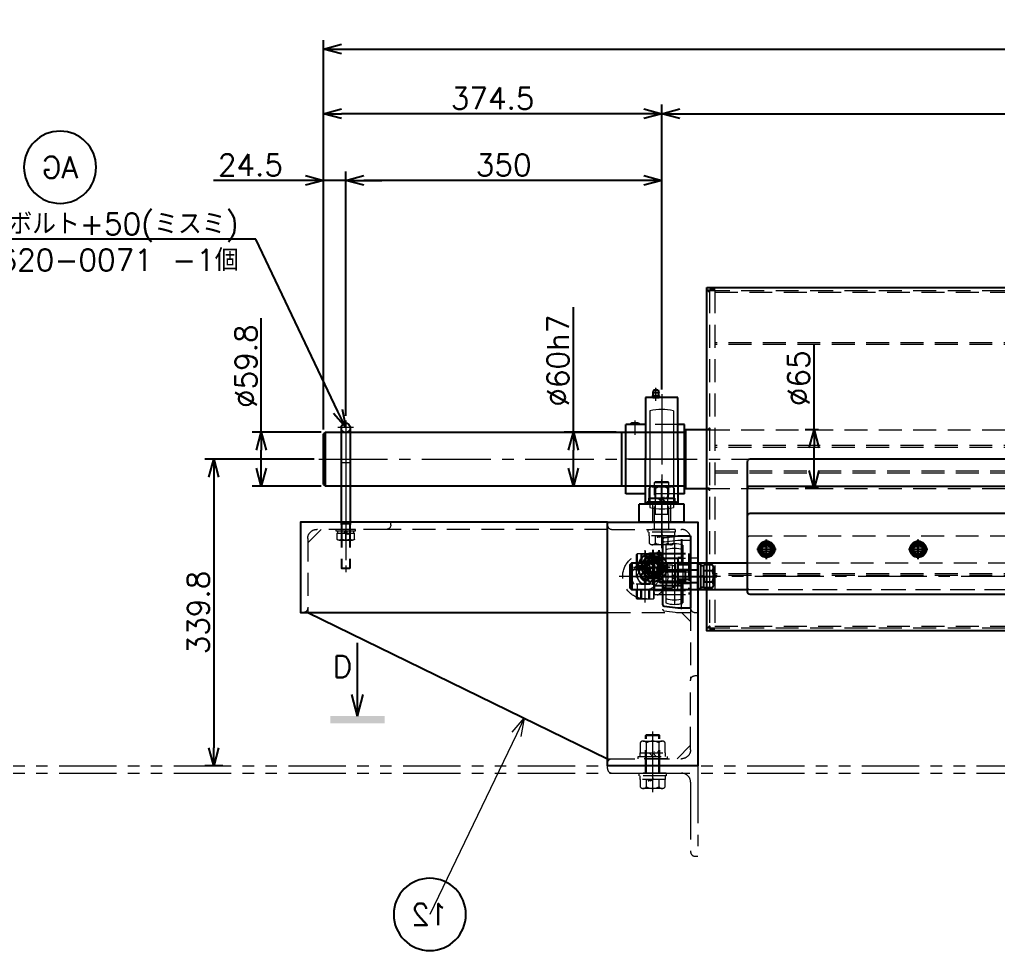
# Model space of a CAD drawing. Header units: millimetres. Extents: x -8731 to 85711, y -14522 to 31379.
# Drawn here: x -5384 to -4301, y 1034 to 2070 of the extents above; entities that cross this region are included whole.
import ezdxf
from ezdxf import colors
from ezdxf.entities.mleader import LeaderData, LeaderLine
from ezdxf.enums import TextEntityAlignment as Align
from ezdxf.math import Vec2, Vec3

# ---------------------------------------------------------------- set-up
doc = ezdxf.new("R2010")
doc.units = ezdxf.units.MM
doc.header["$LTSCALE"] = 4
doc.header["$PDMODE"] = 99
doc.header["$PDSIZE"] = 1
for name, pattern in [('CENTER2', [28.575, 19.05, -3.175, 3.175, -3.175]), ('HIDDEN', [9.525, 6.35, -3.175]), ('PHANTOM2', [31.75, 15.875, -3.175, 3.175, -3.175, 3.175, -3.175])]:
    doc.linetypes.add(name, pattern=pattern)
for name, color, linetype, lineweight in [('04_HIDDEN', 2, 'HIDDEN', 13), ('05_CENTER', 4, 'CENTER2', 13), ('06_PHANTOM', 2, 'PHANTOM2', 13), ('08_DIM', 3, 'Continuous', 13)]:
    doc.layers.add(name, color=color, linetype=linetype, lineweight=lineweight)
doc.layers.add('10_DRAFT', color=8, linetype='Continuous', lineweight=0, plot=False)
doc.styles.add('KANJI0', font='txt.shx', dxfattribs={"width": 0.9, "height": 30, "bigfont": 'bigfont'})
doc.styles.add('KSS_TXT', font='txt.shx', dxfattribs={"bigfont": 'extfont2.shx'})
doc.styles.add('KSS_TXT_L', font='txt.shx', dxfattribs={"height": 9, "bigfont": 'extfont2.shx'})
doc.styles.get("Standard").update_dxf_attribs({"font": 'txt.shx', "bigfont": 'extfont2.shx'})
doc.dimstyles.new('KSS_DIM', dxfattribs={"dimscale": 3, "dimtxt": 3, "dimasz": 2.5, "dimexe": 1.25, "dimexo": 0.625, "dimtad": 1, "dimdsep": 46, "dimtxsty": 'KSS_TXT', "dimblk": 'OPEN30', "dimcen": 0, "dimazin": 2, "dimtfac": 0.75, "dimtmove": 0, "dimatfit": 3, "dimldrblk": 'OPEN30', "dimfxl": 1, "dimtolj": 1, "dimarcsym": 0})

# ---------------------------------------------------------------- blocks, each defined once
blk = doc.blocks.new('M10Nua_1_1_1')
at = {"color": 0, "linetype": 'CENTER2'}
for p, q in [((0, -11.1), (0, 11.1)), ((11.1, 0), (-11.1, 0))]:
    blk.add_line(p, q, dxfattribs=at)
at = {"color": 0}
for p, q in [((-4.9, 8.5), (-9.8, 0)), ((-9.8, 0), (-4.9, -8.5)), ((-4.9, 8.5), (4.9, 8.5)), ((9.8, 0), (4.9, 8.5)), ((4.9, -8.5), (9.8, 0)), ((-4.9, -8.5), (4.9, -8.5))]:
    blk.add_line(p, q, dxfattribs=at)
for radius in [8.49, 5, 4]:
    blk.add_circle((0, 0), radius, dxfattribs=at)
at = {"layer": '10_DRAFT', "style": 'KANJI0', "width": 0.82}
blk.add_text('Ｍ１０', height=1.25, dxfattribs=at).set_placement((0.3, 0.1))
blk = doc.blocks.new('M10Tz_1_1_1')
at = {"color": 0}
for radius in [5, 4]:
    blk.add_circle((0, 0), radius, dxfattribs=at)
at = {"layer": '05_CENTER'}
for p, q in [((8.3, 0), (-8.3, 0)), ((0, -8.3), (0, 8.3))]:
    blk.add_line(p, q, dxfattribs=at)
blk = doc.blocks.new('A$C4CB00668_1_1_1')
at = {"color": 0}
for p, q in [((-24, 25), (-24, 8.5)), ((-6, 25), (-6, 8.5)), ((-24, -8.5), (-24, -25)), ((-6, -8.5), (-6, -25))]:
    blk.add_line(p, q, dxfattribs=at)
for p, q in [((-5, 8.5), (-25, 8.5)), ((-5, -8.5), (-25, -8.5))]:
    blk.add_line(p, q)
blk.add_lwpolyline([(-6, 25), (-24, 25), (-25, 24), (-25, -24), (-24, -25), (-6, -25), (-5, -24), (-5, 24)], close=True, dxfattribs=at)
at = {"layer": '04_HIDDEN'}
for p, q in [((-20, 25), (-20, 15)), ((-19, 25), (-19, 15)), ((-11, 25), (-11, 15)), ((-10, 25), (-10, 15)), ((-5, 15), (-25, 15)), ((-5, -15), (-25, -15)), ((-20, -25), (-20, -15)), ((-19, -25), (-19, -15)), ((-11, -25), (-11, -15)), ((-10, -25), (-10, -15))]:
    blk.add_line(p, q, dxfattribs=at)
at = {"layer": '05_CENTER'}
for p, q in [((-15, 27.9), (-15, 11.5)), ((-15, -27.9), (-15, -11.6))]:
    blk.add_line(p, q, dxfattribs=at)
at = {"layer": '10_DRAFT'}
blk.add_line((-5, 0), (-25, 0), dxfattribs=at)
blk.add_blockref('M10Tz_1_1_1', (-15, 0))
blk = doc.blocks.new('SCS10-12b_1_1_1')
at = {"color": 0, "linetype": 'CENTER2'}
for p, q in [((0, 16.4), (0, -16.4)), ((-16.4, 0), (16.4, 0)), ((-13, -10), (13, -10))]:
    blk.add_line(p, q, dxfattribs=at)
at = {"color": 0}
for p, q in [((-0.8, 8), (-0.8, 4.9)), ((-0.8, 8), (0.8, 8)), ((0.8, 8), (0.8, 4.9)), ((-0.8, -4.9), (-0.8, -15)), ((0.8, -4.9), (0.8, -15))]:
    blk.add_line(p, q, dxfattribs=at)
at = {"color": 0, "linetype": 'HIDDEN'}
for p, q in [((-13, -7.5), (-0.8, -7.5)), ((-12.7, -8), (-0.8, -8)), ((0.8, -7.3), (5, -7.3)), ((5, -5.5), (5, -14.1)), ((5, -5.5), (14.1, -5.5)), ((-9.4, -11.7), (-0.8, -11.7)), ((-9, -12), (-0.8, -12)), ((0.8, -12.3), (5, -12.3))]:
    blk.add_line(p, q, dxfattribs=at)
at = {"color": 0}
for radius, start, end in [(15, 0, 267.134), (5, 98.6269, 261.3731), (5, 0, 81.3731), (5, 278.6269, 0), (15, 272.866, 0)]:
    blk.add_arc((0, 0), radius, start, end, dxfattribs=at)
blk = doc.blocks.new('A$C5AB923D3_1_1_1')
at = {"color": 0}
for radius in [25, 5.1]:
    blk.add_circle((0, 0), radius, dxfattribs=at)
at = {"layer": '05_CENTER'}
for p, q in [((0, -29.1), (0, 29.1)), ((29.1, 0), (-29.1, 0))]:
    blk.add_line(p, q, dxfattribs=at)
blk = doc.blocks.new('A$C4C084B09_1_1')
for name, p in [('A$C5AB923D3_1_1_1', (0, 0)), ('A$C4CB00668_1_1_1', (15, 0))]:
    blk.add_blockref(name, p)
at = {"layer": '04_HIDDEN', "color": 4, "xscale": -1, "rotation": 180}
blk.add_blockref('SCS10-12b_1_1_1', (0, 0), dxfattribs=at)
at = {"layer": '04_HIDDEN'}
blk.add_blockref('M10Nua_1_1_1', (0, 0), dxfattribs=at)
blk = doc.blocks.new('A$C37492DD6_1_1')
at = {"color": 0}
for points in [[(-942, 100), (942, 100, -0.414214), (945, 97), (945, -17, -0.414214), (942, -20), (-942, -20, -0.414214), (-945, -17), (-945, 97, -0.414214)], [(-929, 32.5), (-929, 27.5, 1), (-919, 27.5), (-919, 32.5, 1)], [(-761, 32.5), (-761, 27.5, 1), (-751, 27.5), (-751, 32.5, 1)]]:
    blk.add_lwpolyline(points, format="xyb", close=True, dxfattribs=at)
at = {"layer": '05_CENTER'}
for p, q in [((-915.2, 32.5), (-932.8, 32.5)), ((-924, 19.1), (-924, 40.9)), ((-747.2, 32.5), (-764.8, 32.5)), ((-756, 19.1), (-756, 40.9)), ((-915.2, 30), (-932.8, 30)), ((-915.2, 27.5), (-932.8, 27.5)), ((-747.2, 30), (-764.8, 30)), ((-747.2, 27.5), (-764.8, 27.5))]:
    blk.add_line(p, q, dxfattribs=at)
blk = doc.blocks.new('A$C445778C0_1_1_1')
at = {"color": 0}
blk.add_line((-1073, 15), (-1073, -15), dxfattribs=at)
blk.add_lwpolyline([(-945, -15), (-1073, -15), (-1075, -13), (-1075, 13), (-1073, 15), (-945, 15)], dxfattribs=at)
for centre in [(-924, 30), (-756, 30)]:
    blk.add_circle(centre, 5, dxfattribs=at)
at = {"layer": '04_HIDDEN'}
blk.add_lwpolyline([(943, -15), (-943, -15), (-945, -13), (-945, 43), (-943, 45), (943, 45), (945, 43), (945, -13)], close=True, dxfattribs=at)
for points in [[(-945, 15), (945, 15)], [(945, -15), (-945, -15)]]:
    blk.add_lwpolyline(points, dxfattribs=at)
at = {"layer": '05_CENTER'}
for p, q in [((-924, 21.4), (-924, 38.6)), ((-756, 21.4), (-756, 38.6)), ((-915.4, 30), (-932.6, 30)), ((-747.4, 30), (-764.6, 30)), ((1082.5, 0), (-1082.5, 0))]:
    blk.add_line(p, q, dxfattribs=at)
blk = doc.blocks.new('A$C77164FB2_1_1_1')
at = {"color": 0}
blk.add_lwpolyline([(-942, 70), (942, 70, -0.414214), (945, 67), (945, -17, -0.414214), (942, -20), (-942, -20, -0.414214), (-945, -17), (-945, 67, -0.414214)], format="xyb", close=True, dxfattribs=at)
for centre in [(-924, 30), (-756, 30)]:
    blk.add_circle(centre, 5, dxfattribs=at)
at = {"layer": '05_CENTER'}
for p, q in [((-924, 21.6), (-924, 38.4)), ((-756, 21.6), (-756, 38.4)), ((-932.4, 30), (-915.6, 30)), ((-764.4, 30), (-747.6, 30))]:
    blk.add_line(p, q, dxfattribs=at)
blk = doc.blocks.new('A$C2F0E1FC8_1_1_1')
at = {"color": 0}
for points in [[(-942, 130), (942, 130, -0.414214), (945, 127), (945, -17, -0.414214), (942, -20), (-942, -20, -0.414214), (-945, -17), (-945, 127, -0.414214)], [(-929, 32.5), (-929, 27.5, 1), (-919, 27.5), (-919, 32.5, 1)], [(-761, 32.5), (-761, 27.5, 1), (-751, 27.5), (-751, 32.5, 1)]]:
    blk.add_lwpolyline(points, format="xyb", close=True, dxfattribs=at)
at = {"layer": '05_CENTER'}
for p, q in [((-915.2, 32.5), (-932.8, 32.5)), ((-924, 19.1), (-924, 40.9)), ((-747.2, 32.5), (-764.8, 32.5)), ((-756, 19.1), (-756, 40.9)), ((-915.2, 30), (-932.8, 30)), ((-915.2, 27.5), (-932.8, 27.5)), ((-747.2, 30), (-764.8, 30)), ((-747.2, 27.5), (-764.8, 27.5))]:
    blk.add_line(p, q, dxfattribs=at)
blk = doc.blocks.new('A$C09CE55E7_1_1_1')
at = {"color": 0}
for p, q in [((-12.7, 15.8), (-12.7, 6.5)), ((-9.5, 17.5), (9.5, 17.5)), ((-6.4, 6.5), (-6.4, 15.8)), ((6.4, 15.8), (6.4, 6.5)), ((12.7, 15.8), (12.7, 6.5)), ((-14, 0), (-14, 3)), ((-14, 3), (14, 3)), ((14, 0), (-14, 0)), ((12.7, 6.5), (-12.7, 6.5)), ((-12.2, 3), (-12.2, 6.5)), ((-7, 0), (-7, -42.1)), ((-0.6, 6.5), (0.6, 3)), ((7, 0), (7, -42.1)), ((12.2, 6.5), (12.2, 3)), ((14, 3), (14, 0)), ((7, -13.5), (-7, -13.5)), ((-5.6, -13.5), (-5.6, -43.5)), ((5.6, -13.5), (5.6, -43.5)), ((-7, -42.1), (-5.6, -43.5)), ((7, -42.1), (-7, -42.1)), ((7, -42.1), (5.6, -43.5)), ((5.6, -43.5), (-5.6, -43.5))]:
    blk.add_line(p, q, dxfattribs=at)
at = {"color": 0, "linetype": 'CENTER2'}
blk.add_line((0, -46.1), (0, 21.2), dxfattribs=at)
at = {"color": 0}
for centre, radius, start, end in [((-9.5, 13.7), 3.81, 33.626, 146.374), ((0, 4.8), 12.7, 60, 120), ((9.5, 13.7), 3.81, 33.626, 146.374)]:
    blk.add_arc(centre, radius, start, end, dxfattribs=at)
at = {"layer": '10_DRAFT', "ltscale": 3, "style": 'KANJI0', "width": 0.82}
blk.add_text('M14x50', height=1, dxfattribs=at).set_placement((0.5, 6.6))
blk = doc.blocks.new('MUCAFL206c_1_1')
at = {"color": 0}
for p, q in [((-31, 36.2), (-31, -36.2)), ((-29.2, 38.2), (-14, 40)), ((-14, 40), (0, 40)), ((-10, 36.3), (-10, 14.1)), ((0, 40), (0, -40)), ((-40.2, 20.3), (-31, 20.3)), ((-40.2, 20.3), (-40.2, -20.2)), ((-38.2, 20.5), (-37.3, 21)), ((-38.2, 20.3), (-38.2, 20.5)), ((-32.2, 20.5), (-38.2, 20.5)), ((-37.6, 20.3), (-37.6, 20.8)), ((-33.1, 21), (-37.3, 21)), ((-32.2, 20.5), (-33.1, 21)), ((-32.8, 20.3), (-32.8, 20.8)), ((-32.2, 20.3), (-32.2, 20.5)), ((-14, 15.5), (-14, -15.5)), ((-10, 15.5), (-14, 15.5)), ((-40.2, -20.2), (-31, -20.2)), ((-10, -15.5), (-14, -15.5)), ((-10, -36.3), (-10, -14.1)), ((-29.2, -38.2), (-14, -40)), ((-14, -40), (0, -40))]:
    blk.add_line(p, q, dxfattribs=at)
at = {"color": 0, "linetype": 'CENTER2'}
blk.add_line((-35.2, 24), (-35.2, 12), dxfattribs=at)
at = {"color": 0, "linetype": 'HIDDEN'}
for p, q in [((-40.2, 15), (-2.1, 15)), ((-31, 20.3), (-2.1, 20.3)), ((-2.1, 20.3), (-2.1, -20.2)), ((-14, 8), (0, 8)), ((-14, -8), (0, -8)), ((-40.2, -15), (-2.1, -15)), ((-31, -20.2), (-2.1, -20.2))]:
    blk.add_line(p, q, dxfattribs=at)
at = {"color": 0}
for centre, start, end in [((-29, 36.2), 96.7098, 180), ((-29, -36.2), 180, 263.2902)]:
    blk.add_arc(centre, 2, start, end, dxfattribs=at)
at = {"layer": '10_DRAFT'}
for p, q in [((-27.5, 29.5), (-27.5, -29.5)), ((-18, 31), (-18, -31)), ((-8.5, 29.5), (-8.5, -29.5)), ((-40.2, 0), (0, 0))]:
    blk.add_line(p, q, dxfattribs=at)
for start, end in [(72.1545, 107.8455), (252.1545, 287.8455)]:
    blk.add_arc((-18, 0), 31, start, end, dxfattribs=at)
blk = doc.blocks.new('M14Nza_1_1_1')
at = {"color": 0}
for p, q in [((-12.7, 15.4), (-12.7, 6.1)), ((-9.5, 17.1), (9.5, 17.1)), ((-6.4, 6.1), (-6.4, 15.4)), ((6.4, 15.4), (6.4, 6.1)), ((12.7, 15.4), (12.7, 6.1)), ((-12.7, 6.1), (12.7, 6.1)), ((-12.2, 2.6), (-12.2, 6.1)), ((-3.5, 6.1), (0, 2.6)), ((0, 6.1), (3.5, 2.6)), ((12.2, 6.1), (12.2, 2.6))]:
    blk.add_line(p, q, dxfattribs=at)
at = {"color": 0, "linetype": 'CENTER2'}
blk.add_line((0, 0), (0, 17.1), dxfattribs=at)
at = {"color": 0}
blk.add_lwpolyline([(-15, 0), (15, 0), (15, 2.6), (-15, 2.6)], close=True, dxfattribs=at)
for centre, radius, start, end in [((-9.5, 13.3), 3.81, 33.626, 146.374), ((0, 4.4), 12.7, 60, 120), ((9.5, 13.3), 3.81, 33.626, 146.374)]:
    blk.add_arc(centre, radius, start, end, dxfattribs=at)
at = {"layer": '10_DRAFT', "ltscale": 3, "style": 'KANJI0', "width": 0.82}
blk.add_text('Ｍ１４', height=1.5, dxfattribs=at).set_placement((0.4, 6.2))
blk = doc.blocks.new('A$C67FD2836_1_1_1')
at = {"color": 0, "linetype": 'CENTER2'}
for p, q in [((-10.8, 0), (10.8, 0)), ((0, -10.8), (0, 10.8))]:
    blk.add_line(p, q, dxfattribs=at)
at = {"color": 0}
for p, q in [((-7.5, 0), (-3.8, 6.5)), ((-3.8, -6.5), (-7.5, 0)), ((-3.8, 6.5), (3.8, 6.5)), ((3.8, 6.5), (7.5, 0)), ((7.5, 0), (3.8, -6.5)), ((3.8, -6.5), (-3.8, -6.5))]:
    blk.add_line(p, q, dxfattribs=at)
for radius in [9, 7.7]:
    blk.add_circle((0, 0), radius, dxfattribs=at)
at = {"layer": '10_DRAFT', "style": 'KSS_TXT_L'}
blk.add_text('BT-M8', height=0.3, dxfattribs=at).set_placement((-0.7, -0.5))
blk = doc.blocks.new('A$C52DD5DB4_1')
for name, p in [('A$C2F0E1FC8_1_1_1', (-1008, 0)), ('A$C37492DD6_1_1', (-1008, 0)), ('A$C77164FB2_1_1_1', (-1008, 0)), ('A$C445778C0_1_1_1', (-1008, 0)), ('A$C67FD2836_1_1_1', (-1932, 30)), ('A$C67FD2836_1_1_1', (-1764, 30))]:
    blk.add_blockref(name, p)
at = {"rotation": 270}
blk.add_blockref('A$C09CE55E7_1_1_1', (-2008, 0), dxfattribs=at)
at = {"layer": '04_HIDDEN', "color": 4}
blk.add_blockref('MUCAFL206c_1_1', (-2016, 0), dxfattribs=at)
at = {"layer": '04_HIDDEN'}
blk.add_blockref('A$C4C084B09_1_1', (-2066.2, 0), dxfattribs=at)
at = {"layer": '04_HIDDEN', "rotation": 90}
blk.add_blockref('M14Nza_1_1_1', (-2030, 0), dxfattribs=at)
blk = doc.blocks.new('AM_BALLOON1')
at = {"transparency": 16777216}
blk.add_circle((0, 0), 5, dxfattribs=at)
blk.add_attdef('B_NUMBER', text='', height=3, dxfattribs=at).set_placement((0, 0), align=Align.MIDDLE_CENTER)
blk = doc.blocks.new('_OPEN')
at = {"color": 0, "linetype": 'ByBlock'}
for p, q in [((-1, 0.167), (0, 0)), ((0, 0), (-1, -0.167)), ((0, 0), (-1, 0))]:
    blk.add_line(p, q, dxfattribs=at)
blk = doc.blocks.new('_Open30')
at = {"color": 0, "linetype": 'ByBlock', "lineweight": -2}
for p, q in [((-1, 0.268), (0, 0)), ((0, 0), (-1, -0.268)), ((0, 0), (-1, 0))]:
    blk.add_line(p, q, dxfattribs=at)
blk = doc.blocks.new('*D1413')
at = {"layer": '08_DIM', "color": 0, "lineweight": -2, "transparency": 16777216}
for p, q in [((-4504.4, 1615.5), (-4504.4, 1709.7)), ((-4499.4, 1615.5), (-4514.4, 1615.5)), ((-4504.4, 1570.5), (-4504.4, 1595.5)), ((-4499.4, 1550.5), (-4514.4, 1550.5))]:
    blk.add_line(p, q, dxfattribs=at)
at = {"layer": 'Defpoints', "color": 0, "transparency": 16777216}
for p in [(-4504.4, 1615.5), (-4494.4, 1615.5), (-4494.4, 1550.5)]:
    blk.add_point(p, dxfattribs=at)
at = {"layer": '08_DIM', "color": 0, "lineweight": -2, "transparency": 16777216, "xscale": 20, "yscale": 20, "zscale": 20}
for p, rotation in [((-4504.4, 1615.5), 90), ((-4504.4, 1550.5), 270)]:
    blk.add_blockref('_Open30', p, dxfattribs=dict(at, rotation=rotation))
at = {"layer": '08_DIM', "color": 0, "transparency": 16777216, "insert": (-4521.4, 1672.6), "char_height": 24, "attachment_point": 5, "rotation": 90, "style": 'KSS_TXT'}
blk.add_mtext('\\A1;%%C65', dxfattribs=at)
blk = doc.blocks.new('*D1415')
at = {"layer": '08_DIM', "color": 0, "lineweight": -2, "transparency": 16777216}
for p, q in [((-4771, 1613), (-4771, 1751.2)), ((-4723.6, 1613), (-4781, 1613)), ((-4771, 1573), (-4771, 1593)), ((-4723.6, 1553), (-4781, 1553))]:
    blk.add_line(p, q, dxfattribs=at)
at = {"layer": 'Defpoints', "color": 0, "transparency": 16777216}
for p in [(-4771, 1613), (-4718.6, 1613), (-4718.6, 1553)]:
    blk.add_point(p, dxfattribs=at)
at = {"layer": '08_DIM', "color": 0, "lineweight": -2, "transparency": 16777216, "xscale": 20, "yscale": 20, "zscale": 20}
for p, rotation in [((-4771, 1613), 90), ((-4771, 1553), 270)]:
    blk.add_blockref('_Open30', p, dxfattribs=dict(at, rotation=rotation))
at = {"layer": '08_DIM', "color": 0, "transparency": 16777216, "insert": (-4788, 1692.1), "char_height": 24, "attachment_point": 5, "rotation": 90, "style": 'KSS_TXT'}
blk.add_mtext('\\A1;%%C60h7', dxfattribs=at)
blk = doc.blocks.new('seca03_1_1_1')
for q in [(0, 10.64), (-0.8, 3.5), (0.8, 3.5)]:
    blk.add_line((0, 0.5), q)
blk.add_solid([(-3.76, -0.5), (3.76, -0.5), (-3.76, 0.5), (3.76, 0.5)])
blk.add_attdef('A', text='', height=3).set_placement((-2.5, 7.37), align=Align.MIDDLE)
blk = doc.blocks.new('*D1422')
at = {"layer": '08_DIM', "color": 0, "lineweight": -2, "transparency": 16777216}
for p, q in [((-5047.6, 1615.9), (-5047.6, 2047.2)), ((-2547.6, 1616), (-2547.6, 2047.2)), ((-5027.6, 2037.2), (-2567.6, 2037.2))]:
    blk.add_line(p, q, dxfattribs=at)
at = {"layer": 'Defpoints', "color": 0, "transparency": 16777216}
for p in [(-2547.6, 2037.2), (-5047.6, 1610.9), (-2547.6, 1611)]:
    blk.add_point(p, dxfattribs=at)
at = {"layer": '08_DIM', "color": 0, "lineweight": -2, "transparency": 16777216, "xscale": 20, "yscale": 20, "zscale": 20, "rotation": 180}
blk.add_blockref('_Open30', (-5047.6, 2037.2), dxfattribs=at)
at = {"layer": '08_DIM', "color": 0, "lineweight": -2, "transparency": 16777216, "xscale": 20, "yscale": 20, "zscale": 20}
blk.add_blockref('_Open30', (-2547.6, 2037.2), dxfattribs=at)
at = {"layer": '08_DIM', "color": 0, "transparency": 16777216, "insert": (-3797.6, 2054.2), "char_height": 24, "attachment_point": 5, "style": 'KSS_TXT'}
blk.add_mtext('\\A1;2500', dxfattribs=at)
blk = doc.blocks.new('*D1423')
at = {"layer": '08_DIM', "color": 0, "lineweight": -2, "transparency": 16777216}
for p, q in [((-5047.6, 1615.9), (-5047.6, 1975.7)), ((-4673.1, 1660), (-4673.1, 1975.7)), ((-4693.1, 1965.7), (-5027.6, 1965.7))]:
    blk.add_line(p, q, dxfattribs=at)
at = {"layer": 'Defpoints', "color": 0, "transparency": 16777216}
for p in [(-5047.6, 1965.7), (-4673.1, 1655), (-5047.6, 1610.9)]:
    blk.add_point(p, dxfattribs=at)
at = {"layer": '08_DIM', "color": 0, "lineweight": -2, "transparency": 16777216, "xscale": 20, "yscale": 20, "zscale": 20, "rotation": 180}
blk.add_blockref('_Open30', (-5047.6, 1965.7), dxfattribs=at)
at = {"layer": '08_DIM', "color": 0, "lineweight": -2, "transparency": 16777216, "xscale": 20, "yscale": 20, "zscale": 20}
blk.add_blockref('_Open30', (-4673.1, 1965.7), dxfattribs=at)
at = {"layer": '08_DIM', "color": 0, "transparency": 16777216, "insert": (-4860.4, 1982.7), "char_height": 24, "attachment_point": 5, "style": 'KSS_TXT'}
blk.add_mtext('\\A1;374.5', dxfattribs=at)
blk = doc.blocks.new('*D1424')
at = {"layer": '08_DIM', "color": 0, "lineweight": -2, "transparency": 16777216}
for p, q in [((-4673.1, 1660), (-4673.1, 1975.7)), ((-2593.1, 1660), (-2593.1, 1975.7)), ((-4653.1, 1965.7), (-2613.1, 1965.7))]:
    blk.add_line(p, q, dxfattribs=at)
at = {"layer": 'Defpoints', "color": 0, "transparency": 16777216}
for p in [(-2593.1, 1965.7), (-4673.1, 1655), (-2593.1, 1655)]:
    blk.add_point(p, dxfattribs=at)
at = {"layer": '08_DIM', "color": 0, "lineweight": -2, "transparency": 16777216, "xscale": 20, "yscale": 20, "zscale": 20, "rotation": 180}
blk.add_blockref('_Open30', (-4673.1, 1965.7), dxfattribs=at)
at = {"layer": '08_DIM', "color": 0, "lineweight": -2, "transparency": 16777216, "xscale": 20, "yscale": 20, "zscale": 20}
blk.add_blockref('_Open30', (-2593.1, 1965.7), dxfattribs=at)
at = {"layer": '08_DIM', "color": 0, "transparency": 16777216, "insert": (-3633.1, 1982.7), "char_height": 24, "attachment_point": 5, "style": 'KSS_TXT'}
blk.add_mtext('\\A1;2080', dxfattribs=at)
blk = doc.blocks.new('A$C5136444F_1_1_1')
at = {"color": 0}
for p, q in [((-13.9, 15.1), (-13.9, 7)), ((-10.4, 17), (10.4, 17)), ((-6.9, 7), (-6.9, 15.1)), ((6.9, 15.1), (6.9, 7)), ((13.8, 7), (13.8, 15.1)), ((-15, 0), (-15, 3)), ((-15, 3), (15, 3)), ((-15, 0), (15, 0)), ((-14, 3), (-14, 7)), ((-14, 7), (14, 7)), ((-8, 0), (-8, -51.9)), ((0.7, 3), (-0.7, 7)), ((8, 0), (8, -51.9)), ((14, 7), (14, 3)), ((15, 3), (15, 0)), ((8, -17), (-8, -17)), ((-6.9, -17), (-6.9, -53)), ((6.9, -17), (6.9, -53)), ((8, -51.9), (-8, -51.9)), ((-8, -51.9), (-6.9, -53)), ((6.9, -53), (-6.9, -53)), ((8, -51.9), (6.9, -53))]:
    blk.add_line(p, q, dxfattribs=at)
at = {"color": 0, "linetype": 'CENTER2'}
blk.add_line((0, 20.9), (0, -56), dxfattribs=at)
at = {"color": 0}
for centre, radius, start, end in [((-10.4, 12.8), 4.16, 33.626, 146.374), ((0, 3.1), 13.8, 60, 120), ((10.4, 12.8), 4.16, 33.626, 146.374)]:
    blk.add_arc(centre, radius, start, end, dxfattribs=at)
at = {"layer": '10_DRAFT', "style": 'KANJI0', "width": 0.82}
blk.add_text('M16x60', height=1, dxfattribs=at).set_placement((0.4, 7.5))
blk = doc.blocks.new('*D1607')
at = {"layer": '08_DIM', "color": 0, "lineweight": -2, "transparency": 16777216}
for p, q in [((-5057.9, 1583), (-5179.2, 1583)), ((-5169.2, 1563), (-5169.2, 1263.2)), ((-5159.3, 1243.2), (-5179.2, 1243.2))]:
    blk.add_line(p, q, dxfattribs=at)
at = {"layer": 'Defpoints', "color": 0, "transparency": 16777216}
for p in [(-5052.9, 1583), (-5169.2, 1243.2), (-5154.3, 1243.2)]:
    blk.add_point(p, dxfattribs=at)
at = {"layer": '08_DIM', "color": 0, "lineweight": -2, "transparency": 16777216, "xscale": 20, "yscale": 20, "zscale": 20}
for p, rotation in [((-5169.2, 1583), 90), ((-5169.2, 1243.2), 270)]:
    blk.add_blockref('_Open30', p, dxfattribs=dict(at, rotation=rotation))
at = {"layer": '08_DIM', "color": 0, "transparency": 16777216, "insert": (-5186.2, 1413.1), "char_height": 24, "attachment_point": 5, "rotation": 90, "style": 'KSS_TXT'}
blk.add_mtext('\\A1;339.8', dxfattribs=at)
blk = doc.blocks.new('A$C46B767A8_1_1_1')
at = {"color": 0}
for p, q in [((-13.9, 15.1), (-13.9, 7)), ((-10.4, 17), (10.4, 17)), ((-6.9, 7), (-6.9, 15.1)), ((6.9, 15.1), (6.9, 7)), ((13.9, 7), (13.9, 15.1)), ((-15, 0), (-15, 3)), ((-15, 3), (15, 3)), ((-15, 0), (15, 0)), ((-14, 3), (-14, 7)), ((-14, 7), (14, 7)), ((-8, 0), (-8, -41.9)), ((-6.9, 0), (-6.9, -43)), ((0.7, 3), (-0.7, 7)), ((6.9, 0), (6.9, -43)), ((8, 0), (8, -41.9)), ((14, 7), (14, 3)), ((15, 3), (15, 0)), ((8, -41.9), (-8, -41.9)), ((-8, -41.9), (-6.9, -43)), ((6.9, -43), (-6.9, -43)), ((8, -41.9), (6.9, -43))]:
    blk.add_line(p, q, dxfattribs=at)
at = {"color": 0, "linetype": 'CENTER2'}
blk.add_line((0, 20.9), (0, -46), dxfattribs=at)
at = {"color": 0}
for centre, radius, start, end in [((-10.4, 12.8), 4.16, 33.626, 146.374), ((0, 3.1), 13.8, 60, 120), ((10.4, 12.8), 4.16, 33.626, 146.374)]:
    blk.add_arc(centre, radius, start, end, dxfattribs=at)
at = {"layer": '10_DRAFT', "style": 'KANJI0', "width": 0.82}
blk.add_text('M16x50', height=1, dxfattribs=at).set_placement((0.4, 7.5))
blk = doc.blocks.new('M16Nza_1_1_1')
at = {"color": 0}
for p, q in [((-13.9, 17.7), (-13.9, 6.6)), ((-10.4, 19.6), (10.4, 19.6)), ((-6.9, 6.6), (-6.9, 17.7)), ((6.9, 17.7), (6.9, 6.6)), ((13.9, 6.6), (13.9, 17.7)), ((-14, 2.6), (-14, 6.6)), ((-14, 6.6), (14, 6.6)), ((-4, 6.6), (0, 2.6)), ((0, 6.6), (4, 2.6)), ((14, 6.6), (14, 2.6))]:
    blk.add_line(p, q, dxfattribs=at)
at = {"color": 0, "linetype": 'CENTER2'}
blk.add_line((0, 0), (0, 19.6), dxfattribs=at)
at = {"color": 0}
blk.add_lwpolyline([(-16, 2.6), (16, 2.6), (16, 0), (-16, 0)], close=True, dxfattribs=at)
for centre, radius, start, end in [((-10.4, 15.4), 4.16, 33.626, 146.374), ((0, 5.7), 13.8, 60, 120), ((10.4, 15.4), 4.16, 33.626, 146.374)]:
    blk.add_arc(centre, radius, start, end, dxfattribs=at)
at = {"layer": '10_DRAFT', "style": 'KANJI0', "width": 0.82}
blk.add_text('Ｍ１６', height=1.71, dxfattribs=at).set_placement((0.4, 6.8))
blk = doc.blocks.new('A$C448B04A9_1_1_1')
at = {"color": 0}
for p, q in [((3, 100), (0, 100)), ((0, 0), (0, 100)), ((8, 18), (8, 95)), ((0, 0), (100, 0)), ((95, 8), (18, 8)), ((100, 3), (100, 0))]:
    blk.add_line(p, q, dxfattribs=at)
for centre, radius, start, end in [((3, 95), 5, 0, 90), ((18, 18), 10, 180, 270), ((95, 3), 5, 0, 90)]:
    blk.add_arc(centre, radius, start, end, dxfattribs=at)
blk = doc.blocks.new('A$C6DA63EEE_1_1_1')
at = {"color": 0}
blk.add_line((382, 320), (50, 158), dxfattribs=at)
blk.add_lwpolyline([(50, 420), (-50, 420), (-50, 150), (50, 150)], close=True, dxfattribs=at)
blk.add_lwpolyline([(50, 420), (390, 420), (390, 320), (50, 320)], close=True)
blk.add_circle((0, 370), 9.5, dxfattribs=at)
at = {"layer": '04_HIDDEN'}
for p, q in [((50, 412), (295, 412)), ((382, 397), (367, 412)), ((-50, 380), (-42, 380)), ((-42, 325), (-42, 245)), ((382, 325), (382, 320)), ((-32, 320), (-42, 310)), ((50, 320), (-42, 320)), ((-42, 173), (-27, 158)), ((50, 158), (45, 158))]:
    blk.add_line(p, q, dxfattribs=at)
at = {"layer": '05_CENTER'}
for p, q in [((-10, 429.1), (-10, 402.8)), ((340, 429.1), (340, 402.8)), ((0, 355.2), (0, 384.8)), ((-14.8, 370), (14.8, 370)), ((-60.6, 360), (-31, 360)), ((0, 139), (0, 168.7))]:
    blk.add_line(p, q, dxfattribs=at)
at = {"layer": '04_HIDDEN', "xscale": -1, "rotation": 180}
blk.add_blockref('A$C448B04A9_1_1_1', (-50, 420), dxfattribs=at)
at = {"layer": '04_HIDDEN', "rotation": 180}
blk.add_blockref('A$C448B04A9_1_1_1', (390, 420), dxfattribs=at)
at = {"layer": '04_HIDDEN'}
blk.add_blockref('A$C448B04A9_1_1_1', (-50, 150), dxfattribs=at)
blk = doc.blocks.new('*D1869')
at = {"layer": '08_DIM', "color": 0, "lineweight": -2, "transparency": 16777216}
for p, q in [((-5116.6, 1612.9), (-5116.6, 1739.1)), ((-5050.4, 1612.9), (-5126.6, 1612.9)), ((-5116.6, 1573.1), (-5116.6, 1592.9)), ((-5050.4, 1553.1), (-5126.6, 1553.1))]:
    blk.add_line(p, q, dxfattribs=at)
at = {"layer": 'Defpoints', "color": 0, "transparency": 16777216}
for p in [(-5116.6, 1612.9), (-5045.4, 1612.9), (-5045.4, 1553.1)]:
    blk.add_point(p, dxfattribs=at)
at = {"layer": '08_DIM', "color": 0, "lineweight": -2, "transparency": 16777216, "xscale": 20, "yscale": 20, "zscale": 20}
for p, rotation in [((-5116.6, 1612.9), 90), ((-5116.6, 1553.1), 270)]:
    blk.add_blockref('_Open30', p, dxfattribs=dict(at, rotation=rotation))
at = {"layer": '08_DIM', "color": 0, "transparency": 16777216, "insert": (-5133.6, 1686), "char_height": 24, "attachment_point": 5, "rotation": 90, "style": 'KSS_TXT'}
blk.add_mtext('\\A1;%%C59.8', dxfattribs=at)
blk = doc.blocks.new('A$C67F20274_1_1_1')
h = blk.add_hatch(color=3)
h.dxf.hatch_style = 1
h.paths.add_polyline_path([(0, -2), (0, 0), (-2, 0)])
at = {"color": 3}
blk.add_lwpolyline([(0, 0), (-2, 0), (-2, 0), (0, -2)], close=True, dxfattribs=at)
blk = doc.blocks.new('A$C715E4393_1_1_1')
h = blk.add_hatch(color=3)
h.dxf.hatch_style = 1
h.paths.add_polyline_path([(-981.5, 187), (-981.5, 189.2, -0.11176), (-984, 188.6), (-984, 187)])
h.paths.add_polyline_path([(-984, 187), (-984, 188.6, -0.111762), (-986.5, 189.2), (-986.5, 187)])
h = blk.add_hatch(color=3)
h.dxf.hatch_style = 1
h.paths.add_polyline_path([(-986.5, -187), (-986.5, -189.2, -0.11176), (-984, -188.6), (-984, -187)])
h.paths.add_polyline_path([(-984, -187), (-984, -188.6, -0.111762), (-981.5, -189.2), (-981.5, -187)])
at = {"color": 0}
for p, q in [((-1013.5, 32.5), (-1014.5, 31.5)), ((-990, 32.5), (-1013.5, 32.5)), ((-1013.5, 32.5), (-1013.5, -32.5)), ((-1412.5, 29.9), (-1414.5, 27.9)), ((-1414.5, -27.9), (-1414.5, 27.9)), ((-1412.5, -29.9), (-1412.5, 29.9)), ((-1412.5, 29.9), (-1084.5, 29.9)), ((-1084.5, 30), (-1014.5, 30)), ((-1014.5, 31.5), (-1014.5, -31.5)), ((-1414.5, -27.9), (-1412.5, -29.9)), ((-1084.5, -29.9), (-1412.5, -29.9)), ((-1014.5, -30), (-1084.5, -30)), ((-1013.5, -32.5), (-1014.5, -31.5)), ((-1013.5, -32.5), (-990, -32.5))]:
    blk.add_line(p, q, dxfattribs=at)
blk.add_line((-1084.5, 30), (-1084.5, -30))
blk.add_lwpolyline([(-990, 190), (990, 190), (990, -190), (-990, -190)], close=True, dxfattribs=at)
at = {"color": 3}
for centre, start, end in [((-984, 194.5), 244.4921, 295.5079), ((-984, -194.5), 64.4921, 115.5079)]:
    blk.add_arc(centre, 5.81, start, end, dxfattribs=at)
at = {"layer": '04_HIDDEN'}
for p, q in [((-990, 187), (990, 187)), ((-987, 187), (-987, -187)), ((-986.5, 190), (-986.5, 187)), ((-981.5, 190), (-981.5, 187)), ((-981, 187), (-981, -187)), ((-981, 185), (-331, 185)), ((-331, 129), (-981, 129)), ((-331, 127), (-981, 127)), ((-990, 32.5), (-331, 32.5)), ((-331, 15), (-981, 15)), ((-331, 13), (-981, 13)), ((-981, -13), (-331, -13)), ((-981, -15), (-331, -15)), ((-990, -32.5), (-331, -32.5)), ((-331, -127), (-981, -127)), ((-331, -129), (-981, -129)), ((-990, -187), (990, -187)), ((-986.5, -190), (-986.5, -187)), ((-981.5, -190), (-981.5, -187)), ((-981, -185), (-331, -185))]:
    blk.add_line(p, q, dxfattribs=at)
at = {"layer": '05_CENTER'}
blk.add_line((-1419.8, 0), (1090.8, 0), dxfattribs=at)
at = {"layer": '10_DRAFT'}
blk.add_line((-1040, 5.8), (-1040, -5.8), dxfattribs=at)
for p in [(-987, 187), (-987, -32.5)]:
    blk.add_blockref('A$C67F20274_1_1_1', p)
at = {"xscale": -1, "rotation": 180}
for p in [(-987, 32.5), (-987, -187)]:
    blk.add_blockref('A$C67F20274_1_1_1', p, dxfattribs=at)
blk = doc.blocks.new('MUCP212b_1_1_1')
at = {"color": 0}
for p, q in [((-8.9, 146.5), (-9.8, 143.8)), ((-9.8, 143.8), (-3.2, 143.8)), ((-8.9, 146.5), (-4.1, 146.5)), ((-4.1, 146.5), (-3.2, 143.8)), ((-18, 138), (-18, 70.9)), ((-10, 138), (-18, 138)), ((-8.3, 140), (-10, 140)), ((-10, 139.7), (-10, 138.3)), ((-10, 138), (-8.3, 138)), ((-4.8, 140), (-8.3, 140)), ((-8.3, 138), (-4.8, 138)), ((-6.5, 139.7), (-6.5, 138.3)), ((-3, 140), (-4.8, 140)), ((-4.8, 138), (-3, 138)), ((-3, 139.7), (-3, 138.3)), ((18, 138), (-3, 138)), ((18, 70.9), (18, 138)), ((-39.7, 31.3), (-39.7, 108.3)), ((-18, 108.3), (-39.7, 108.3)), ((-33.3, 109.8), (-34.7, 109)), ((-24.7, 109), (-34.7, 109)), ((-34.7, 108.3), (-34.7, 109)), ((-26.1, 109.8), (-33.3, 109.8)), ((-26.1, 109.8), (-24.7, 109)), ((-24.7, 108.3), (-24.7, 109)), ((25.4, 108.3), (18, 108.3)), ((25.4, 31.3), (25.4, 108.3)), ((-18, 20), (-18, 70.9)), ((18, 70.9), (18, 20)), ((-18, 31.3), (-39.7, 31.3)), ((25.4, 31.3), (18, 31.3)), ((25, 20), (-25, 20)), ((-25, 0), (-25, 20)), ((25, 0), (25, 20)), ((25, 0), (-25, 0))]:
    blk.add_line(p, q, dxfattribs=at)
for centre, radius, start, end in [((-15.2, 142.9), 6, 330.761, 348.6534), ((-6.5, 143.8), 3.3, 180, 207.487), ((-10.1, 141.9), 0.8, 348.6534, 27.487), ((-6.5, 145.2), 1.59, 54.1961, 125.8039), ((-2.9, 141.9), 0.8, 152.513, 191.3466), ((-6.5, 143.8), 3.3, 332.513, 0), ((2.2, 142.9), 6, 191.3466, 209.239)]:
    blk.add_arc(centre, radius, start, end, dxfattribs=at)
for points, weights in [([(-8.3, 140), (-9.1, 140), (-10, 139.7)], [1, 1.07194812406, 1.06657306684]), ([(-10, 139.7), (-10, 140), (-10, 140)], [1.06657306684, 1.07194812406, 1]), ([(-10, 138.3), (-9.1, 138), (-8.3, 138)], [1.06657306684, 1.07194812406, 1]), ([(-10, 138), (-10, 138), (-10, 138.3)], [1, 1.07194812406, 1.06657306684]), ([(-6.5, 139.7), (-7.4, 140), (-8.3, 140)], [1.06657306684, 1.07194812406, 1]), ([(-8.3, 138), (-7.4, 138), (-6.5, 138.3)], [1, 1.07194812406, 1.06657306684]), ([(-4.8, 140), (-5.6, 140), (-6.5, 139.7)], [1, 1.07194812406, 1.06657306684]), ([(-6.5, 138.3), (-5.6, 138), (-4.8, 138)], [1.06657306684, 1.07194812406, 1]), ([(-3, 139.7), (-3.9, 140), (-4.8, 140)], [1.06657306684, 1.07194812406, 1]), ([(-4.8, 138), (-3.9, 138), (-3, 138.3)], [1, 1.07194812406, 1.06657306684]), ([(-3, 140), (-3, 140), (-3, 139.7)], [1, 1.07194812406, 1.06657306684]), ([(-3, 138.3), (-3, 138), (-3, 138)], [1.06657306684, 1.07194812406, 1])]:
    blk.add_rational_spline(points, weights, degree=2, dxfattribs=at)
at = {"layer": '04_HIDDEN', "color": 0}
for p, q in [((18, 108.3), (-18, 108.3)), ((25.4, 99.8), (-39.7, 99.8)), ((25.4, 39.8), (-39.7, 39.8)), ((18, 31.3), (-18, 31.3)), ((-10, 0), (-10, 20)), ((10, 0), (10, 20))]:
    blk.add_line(p, q, dxfattribs=at)
at = {"layer": '05_CENTER', "color": 0}
for p, q in [((-6.5, 134.4), (-6.5, 149)), ((0, 141.8), (0, 0)), ((-29.7, 112.8), (-29.7, 96.8))]:
    blk.add_line(p, q, dxfattribs=at)
at = {"layer": '10_DRAFT'}
for p, q in [((-13, 123.2), (-13, 16.4)), ((13, 123.2), (13, 16.4)), ((25.4, 69.8), (-39.7, 69.8))]:
    blk.add_line(p, q, dxfattribs=at)
for start, end in [(76.328, 103.672), (256.328, 283.672)]:
    blk.add_arc((0, 69.8), 55, start, end, dxfattribs=at)
blk = doc.blocks.new('16b_1_1_1')
at = {"color": 0}
for p, q in [((-6.9, 12), (-13.9, 0)), ((6.9, 12), (-6.9, 12)), ((13.9, 0), (6.9, 12)), ((-13.9, 0), (-6.9, -12)), ((6.9, -12), (13.9, 0)), ((-6.9, -12), (6.9, -12))]:
    blk.add_line(p, q, dxfattribs=at)
at = {"color": 0, "linetype": 'CENTER2'}
for p, q in [((0, 19.5), (0, -19.5)), ((-19.5, 0), (19.5, 0))]:
    blk.add_line(p, q, dxfattribs=at)
at = {"color": 0}
for radius in [16, 12, 8, 6.25]:
    blk.add_circle((0, 0), radius, dxfattribs=at)
at = {"layer": '10_DRAFT', "style": 'KANJI0', "width": 0.82}
blk.add_text('Ｍ１６', height=1.71, dxfattribs=at).set_placement((0.4, 0.2))
blk = doc.blocks.new('A$C42644532_1_1_1')
at = {"color": 0}
for p, q in [((-5, 38.5), (-5, -68.7)), ((5, 38.5), (5, -68.7)), ((-5, 0), (-5, -68.8)), ((5, 0), (5, -68.8)), ((-4.1, -68), (-5, -66.4)), ((-5, -68), (5, -68)), ((-4.1, -68), (-4.1, -68.8)), ((4.1, -68), (5, -66.4)), ((4.1, -68), (4.1, -68.8))]:
    blk.add_line(p, q, dxfattribs=at)
blk.add_arc((0, 38.5), 5, 0, 180.0012, dxfattribs=at)
at = {"layer": '04_HIDDEN'}
for p, q in [((-5, -68.8), (-5, -117.1)), ((-4.1, -68.8), (-4.1, -118)), ((4.1, -68.8), (4.1, -118)), ((5, -68.8), (5, -117.1)), ((-5, -117.1), (5, -117.1)), ((-5, -117.1), (-4.1, -118)), ((-4.1, -118), (4.1, -118)), ((5, -117.1), (4.1, -118))]:
    blk.add_line(p, q, dxfattribs=at)
at = {"layer": '04_HIDDEN', "color": 0}
blk.add_arc((0, 38.5), 5, 179.9988, 0, dxfattribs=at)
at = {"layer": '05_CENTER', "color": 0}
for p, q in [((0, 46.5), (0, -108.2)), ((-8.6, 38.5), (8.6, 38.5)), ((0, 0), (0, -121.6))]:
    blk.add_line(p, q, dxfattribs=at)
at = {"layer": '10_DRAFT'}
blk.add_line((5, 0), (-5, 0), dxfattribs=at)
blk = doc.blocks.new('A$C006C0163_1')
at = {"color": 0, "linetype": 'CENTER2'}
blk.add_line((0, -12), (0, 0), dxfattribs=at)
at = {"color": 0}
for p, q in [((9.8, -4), (-9.8, -4)), ((-9.8, -10.7), (-9.8, -4)), ((-9.2, -4), (-9.2, -1.5)), ((-4.9, -10.7), (-4.9, -4)), ((0, -4), (-2.5, -1.5)), ((0, -1.5), (2.5, -4)), ((4.9, -4), (4.9, -10.7)), ((9.2, -1.5), (9.2, -4)), ((9.8, -4), (9.8, -10.7)), ((7.3, -12), (-7.4, -12))]:
    blk.add_line(p, q, dxfattribs=at)
blk.add_lwpolyline([(11, -1.5), (-11, -1.5), (-11, 0), (11, 0)], close=True, dxfattribs=at)
for centre, radius, start, end in [((-7.4, -9.1), 2.94, 213.626, 326.374), ((0, -2.2), 9.8, 240, 300), ((7.3, -9.1), 2.94, 213.626, 326.374)]:
    blk.add_arc(centre, radius, start, end, dxfattribs=at)
at = {"layer": '10_DRAFT', "style": 'KSS_TXT'}
blk.add_text('W3/8', height=1.25, rotation=180, dxfattribs=at).set_placement((-0.3, -4.1))
blk = doc.blocks.new('A$C2F313989_1_1')
at = {"color": 4}
blk.add_blockref('A$C42644532_1_1_1', (0, 96.5), dxfattribs=at)
at = {"layer": '04_HIDDEN'}
blk.add_blockref('A$C006C0163_1', (0, 22.3), dxfattribs=at)
blk = doc.blocks.new('*D3441')
at = {"layer": '08_DIM', "color": 0, "lineweight": -2, "transparency": 16777216}
for p, q in [((-5023.1, 1630.9), (-5023.1, 1901.8)), ((-4673.1, 1660), (-4673.1, 1901.8)), ((-4693.1, 1891.8), (-5003.1, 1891.8))]:
    blk.add_line(p, q, dxfattribs=at)
at = {"layer": 'Defpoints', "color": 0, "transparency": 16777216}
for p in [(-5023.1, 1891.8), (-4673.1, 1655), (-5023.1, 1625.9)]:
    blk.add_point(p, dxfattribs=at)
at = {"layer": '08_DIM', "color": 0, "lineweight": -2, "transparency": 16777216, "xscale": 20, "yscale": 20, "zscale": 20, "rotation": 180}
blk.add_blockref('_Open30', (-5023.1, 1891.8), dxfattribs=at)
at = {"layer": '08_DIM', "color": 0, "lineweight": -2, "transparency": 16777216, "xscale": 20, "yscale": 20, "zscale": 20}
blk.add_blockref('_Open30', (-4673.1, 1891.8), dxfattribs=at)
at = {"layer": '08_DIM', "color": 0, "transparency": 16777216, "insert": (-4848.1, 1908.9), "char_height": 24, "attachment_point": 5, "style": 'KSS_TXT'}
blk.add_mtext('\\A1;350', dxfattribs=at)
blk = doc.blocks.new('*D3757')
at = {"layer": '08_DIM', "color": 0, "lineweight": -2, "transparency": 16777216}
for p, q in [((-5047.6, 1615.9), (-5047.6, 1901.8)), ((-5023.1, 1630.9), (-5023.1, 1901.8)), ((-5067.6, 1891.8), (-5169.6, 1891.8)), ((-5023.1, 1891.8), (-5047.6, 1891.8)), ((-5003.1, 1891.8), (-4983.1, 1891.8))]:
    blk.add_line(p, q, dxfattribs=at)
at = {"layer": 'Defpoints', "color": 0, "transparency": 16777216}
for p in [(-5047.6, 1891.8), (-5023.1, 1625.9), (-5047.6, 1610.9)]:
    blk.add_point(p, dxfattribs=at)
at = {"layer": '08_DIM', "color": 0, "lineweight": -2, "transparency": 16777216, "xscale": 20, "yscale": 20, "zscale": 20}
blk.add_blockref('_Open30', (-5047.6, 1891.8), dxfattribs=at)
at = {"layer": '08_DIM', "color": 0, "lineweight": -2, "transparency": 16777216, "xscale": 20, "yscale": 20, "zscale": 20, "rotation": 180}
blk.add_blockref('_Open30', (-5023.1, 1891.8), dxfattribs=at)
at = {"layer": '08_DIM', "color": 0, "transparency": 16777216, "insert": (-5128.6, 1908.9), "char_height": 24, "attachment_point": 5, "style": 'KSS_TXT'}
blk.add_mtext('\\A1;24.5', dxfattribs=at)

msp = doc.modelspace()

# ---------------------------------------------------------------- linework, layer by layer
at = {"layer": '06_PHANTOM'}
for p, q in [((-6356.52974, 1243.20369), (-652.58284, 1243.20369)), ((-6356.52974, 1235.20369), (-652.58284, 1235.20369))]:
    msp.add_line(p, q, dxfattribs=at)

# ---------------------------------------------------------------- block references
for name, p in [('A$C715E4393_1_1_1', (-3633.12248, 1583.00369)), ('A$C52DD5DB4_1', (-2625.12248, 1453.20369)), ('M16Nza_1_1_1', (-4673.12248, 1533.20369)), ('16b_1_1_1', (-4683.12248, 1463.20369))]:
    msp.add_blockref(name, p)
at = {"color": 4}
for name, p in [('MUCP212b_1_1_1', (-4673.12248, 1513.20369)), ('MUCAFL206c_1_1', (-4641.12248, 1458.20369))]:
    msp.add_blockref(name, p, dxfattribs=at)
at = {"xscale": -1}
for name, p in [('A$C2F313989_1_1', (-5023.12255, 1482.90369)), ('A$C6DA63EEE_1_1_1', (-4683.12248, 1093.20369))]:
    msp.add_blockref(name, p, dxfattribs=at)
ref = msp.add_blockref('seca03_1_1_1', (-5009.9855, 1294.34452), dxfattribs=dict(xscale=-8, yscale=8, zscale=8))
ref.add_attrib('A', 'D', dxfattribs={"height": 24}).set_placement((-5026.61957, 1353.34335), align=Align.MIDDLE)
at = {"layer": '04_HIDDEN', "rotation": 180}
for name, p in [('A$C5136444F_1_1_1', (-4673.12248, 1505.20369)), ('A$C46B767A8_1_1_1', (-4683.12248, 1235.20369))]:
    msp.add_blockref(name, p, dxfattribs=at)
at = {"layer": '04_HIDDEN'}
msp.add_blockref('M16Nza_1_1_1', (-4683.12248, 1251.20369), dxfattribs=at)
at = {"layer": '06_PHANTOM', "rotation": 180}
msp.add_blockref('A$C448B04A9_1_1_1', (-4633.12248, 1243.20369), dxfattribs=at)

# ---------------------------------------------------------------- dimensions: what is measured, and where the dimension line sits
at = {"layer": '08_DIM'}
for base, p1, p2, angle, override, picture, middle in [((-2547.62248, 2037.18939), (-5047.62248, 1610.90369), (-2547.62248, 1611.00369), 0, {"dimscale": 8}, '*D1422', (-3797.62248, 2054.20606)), ((-5047.62248, 1965.65879), (-4673.12248, 1655.00323), (-5047.62248, 1610.90369), 0, {"dimscale": 8}, '*D1423', (-4860.37248, 1982.67545)), ((-2593.12248, 1965.65879), (-4673.12248, 1655.00323), (-2593.12248, 1655.00323), 0, {"dimscale": 8}, '*D1424', (-3633.12248, 1982.65879)), ((-5047.62248, 1891.84482), (-5023.1226, 1625.88455), (-5047.62248, 1610.90369), 0, {"dimscale": 8}, '*D3757', (-5128.62248, 1908.86149)), ((-5023.1226, 1891.84482), (-4673.12248, 1655.00323), (-5023.1226, 1625.88455), 0, {"dimscale": 8}, '*D3441', (-4848.12254, 1908.86149)), ((-5169.19817, 1243.20369), (-5052.87791, 1583.00369), (-5154.29512, 1243.20369), 90, {"dimscale": 8, "dimarcsym": 1}, '*D1607', (-5186.19817, 1413.10369))]:
    dim = msp.add_linear_dim(base=base, p1=p1, p2=p2, angle=angle, dimstyle='KSS_DIM', override=override, dxfattribs=at)
    dim.commit()
    dim.dimension.update_dxf_attribs({"geometry": picture, "text_midpoint": middle})
for base, p1, p2, text, picture, middle in [((-4770.96394, 1613.00369), (-4718.62248, 1553.00369), (-4718.62248, 1613.00369), '%%C<>h7', '*D1415', (-4770.96394, 1692.08702)), ((-4504.40959, 1615.50369), (-4494.43697, 1550.50369), (-4494.43697, 1615.50369), '%%C<>', '*D1413', (-4504.40959, 1672.58702))]:
    dim = msp.add_linear_dim(base=base, p1=p1, p2=p2, angle=90, text=text, dimstyle='KSS_DIM', override={"dimscale": 8}, dxfattribs=at)
    dim.commit()
    dim.dimension.update_dxf_attribs({"geometry": picture, "text_midpoint": middle, "dimtype": 160})
dim = msp.add_linear_dim(base=(-5116.6238, 1612.90369), p1=(-5045.39314, 1553.10369), p2=(-5045.39314, 1612.90369), angle=270, text='%%C<>', dimstyle='KSS_DIM', override={"dimscale": 8}, dxfattribs=at)
dim.commit()
dim.dimension.update_dxf_attribs({"geometry": '*D1869', "text_midpoint": (-5133.64047, 1685.99258)})

# ---------------------------------------------------------------- leaders
ml = msp.add_multileader_block('Standard', dxfattribs=at)
ml.set_content('AM_BALLOON1', color=256, scale=-8)
ml.set_attribute('B_NUMBER', 'AG', width=0)
ml.set_leader_properties(color=256, linetype='ByLayer', lineweight=-1)
ml.set_arrow_properties(name='OPEN')
ml.build(insert=Vec2(0, 0))
ml.multileader.update_dxf_attribs({"leader_type": 0, "has_dogleg": 0, "text_right_attachment_type": 6, "dogleg_length": 0, "arrow_head_size": 16, "scale": 8, "block_connection_type": 1})
ctx = ml.context
ctx.base_point, ctx.scale, ctx.char_height, ctx.arrow_head_size, ctx.landing_gap_size, ctx.plane_origin = Vec3(-5339.44379, 1906.34616), 8, 32, 16, 16, Vec3(-5339.44379, 1906.34616)
ctx.right_attachment, ctx.text_align_type, ctx.attachment_type = 6, 2, 1
notes = []
notes.append((ctx, [(0, (0, 0, 0), (0, 0), (1, 0), 1, [])]))
ctx.block.insert, ctx.block.scale = Vec3(-5339.44379, 1906.34616), Vec3(-8, 8, 8)
at = {"layer": '08_DIM', "color": 4}
ml = msp.add_multileader_mtext('Standard', dxfattribs=at)
ml.set_content('足長Uボルト+50(ミスミ)\\PA10620-0071 -1個', color=4)
ml.set_leader_properties()
ml.set_arrow_properties(name='OPEN30')
ml.build(insert=Vec2(0, 0))
ml.multileader.update_dxf_attribs({"text_left_attachment_type": 6, "text_right_attachment_type": 6, "dogleg_length": 0.36, "arrow_head_size": 20, "scale": 8})
ctx = ml.context
ctx.base_point, ctx.scale, ctx.char_height, ctx.arrow_head_size, ctx.landing_gap_size, ctx.plane_origin = Vec3(-5504.04875, 1826.79713), 8, 24, 20, 16, Vec3(-5914.64579, 1348.52635)
ctx.left_attachment, ctx.right_attachment, ctx.text_align_type = 6, 6, 2
notes.append((ctx, [(0, (1, 1, 0), (-5122.76875, 1826.79713), (-1, 0), 2.88, [(0, [(-5023.1226, 1617.90369)], 0, [])])]))
ctx.mtext.insert, ctx.mtext.alignment, ctx.mtext.flow_direction = Vec3(-5141.64875, 1855.59713), 3, 5
at = {"layer": '08_DIM'}
ml = msp.add_multileader_block('Standard', dxfattribs=at)
ml.set_content('AM_BALLOON1', color=256, scale=-8)
ml.set_attribute('B_NUMBER', '12', width=0)
ml.set_leader_properties(color=256, linetype='ByLayer', lineweight=-1)
ml.set_arrow_properties(name='OPEN30')
ml.build(insert=Vec2(0, 0))
ml.multileader.update_dxf_attribs({"has_dogleg": 0, "text_right_attachment_type": 6, "dogleg_length": 0, "arrow_head_size": 20, "scale": 8, "block_connection_type": 1})
ctx = ml.context
ctx.base_point, ctx.scale, ctx.char_height, ctx.arrow_head_size, ctx.landing_gap_size, ctx.plane_origin = Vec3(-4929.95141, 1078.722), 8, 32, 20, 16, Vec3(-4060.53698, 1773.00369)
ctx.right_attachment, ctx.text_align_type, ctx.attachment_type = 6, 2, 1
notes.append((ctx, [(0, (1, 1, 0), (-4929.95141, 1078.722), (-1, 0), 0, [(0, [(-4825.37855, 1296.2202)], 0, [])])]))
ctx.block.insert, ctx.block.scale = Vec3(-4929.95141, 1078.722), Vec3(-8, 8, 8)
for ctx, leaders in notes:
    for number, flags, end, landing, length, lines in leaders:
        leader = LeaderData()
        leader.index, (leader.has_last_leader_line, leader.has_dogleg_vector, leader.attachment_direction) = number, flags
        leader.last_leader_point, leader.dogleg_vector, leader.dogleg_length = Vec3(end), Vec3(landing), length
        for number, points, colour, breaks in lines:
            line = LeaderLine()
            line.index, line.vertices, line.color, line.breaks = number, Vec3.list(points), colors.encode_raw_color(colour), breaks
            leader.lines.append(line)
        ctx.leaders.append(leader)

doc.saveas('drawing.dxf')
